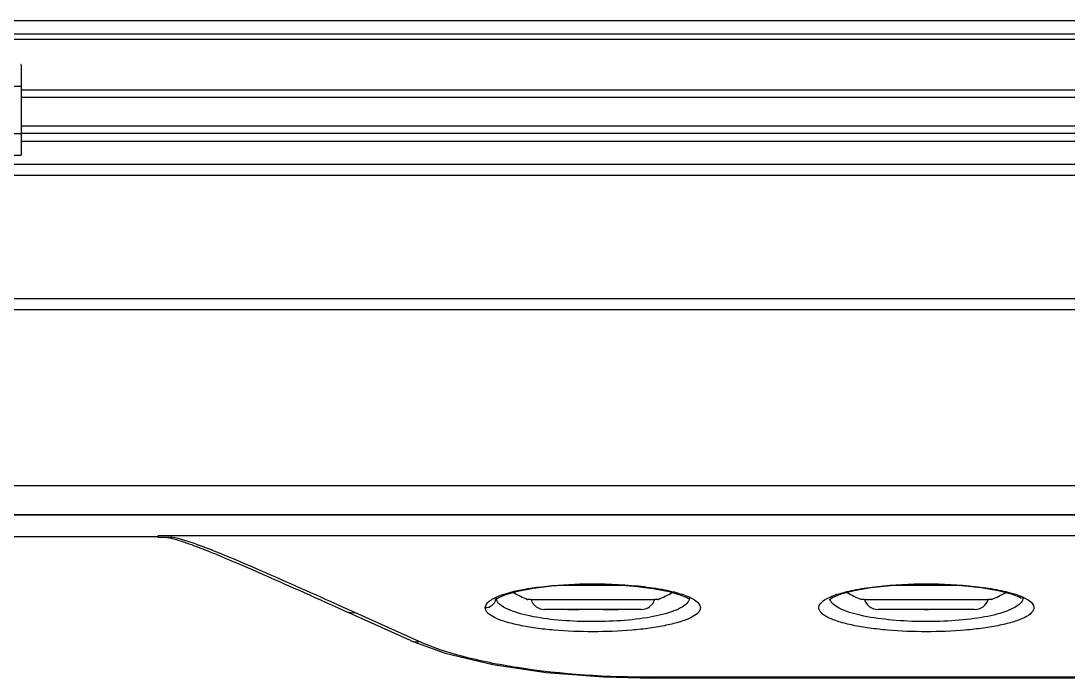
# Model space of a CAD drawing. Header units: millimetres. Extents: x -1686 to 4120, y -1850 to 2563.
# Drawn here: x 102.5 to 246.9, y -1811.9 to -1721.4 of the extents above; entities that cross this region are included whole.
import ezdxf

# ---------------------------------------------------------------- set-up
doc = ezdxf.new("R2010")
doc.units = ezdxf.units.MM
doc.header["$LTSCALE"] = 65.395
doc.layers.get('0').update_dxf_attribs({"linetype": 'CONTINUOUS'})
doc.layers.add('GEOM', color=7, linetype='CONTINUOUS')

msp = doc.modelspace()

# ---------------------------------------------------------------- linework, layer by layer
at = {"linetype": 'Continuous'}
for p, q in [((62.98, -1723.84), (787.78, -1723.84)), ((47.69, -1741.1), (805.88, -1741.1)), ((47.78, -1742.6), (805.78, -1742.6)), ((47.78, -1759.6), (805.78, -1759.6)), ((47.78, -1761.1), (805.78, -1761.1)), ((805.28, -1785.4), (48.28, -1785.4)), ((805.28, -1789.4), (48.28, -1789.4)), ((186.11, -1799.15), (176.65, -1799.15)), ((232.3, -1799.15), (222.43, -1799.15)), ((172.38, -1801.07), (172.41, -1801.07)), ((190.35, -1801.07), (190.38, -1801.07)), ((218.38, -1801.07), (218.41, -1801.07)), ((236.35, -1801.07), (236.38, -1801.07)), ((188.03, -1802.45), (174.73, -1802.45)), ((234.03, -1802.45), (220.73, -1802.45))]:
    msp.add_line(p, q, dxfattribs=at)
for centre, radius, start, end in [((180.19, -1782.65), 20, 240.7633, 247.0218), ((182.57, -1782.65), 20, 292.9782, 299.254), ((226.19, -1782.65), 20, 240.7791, 247.0218), ((228.57, -1782.65), 20, 292.9782, 299.2236), ((173.38, -1854.94), 53.88, 90.5814, 91.0378), ((174.73, -1800.45), 2, 197.8768, 270), ((188.03, -1800.45), 2, 270, 342.1233), ((189.21, -1866.7), 65.65, 89.0031, 89.3778), ((219.38, -1854.94), 53.88, 90.5814, 91.0378), ((220.73, -1800.45), 2, 197.8768, 270), ((234.03, -1800.45), 2, 270, 342.1233), ((235.21, -1866.7), 65.65, 89.0031, 89.3778)]:
    msp.add_arc(centre, radius, start, end, dxfattribs=at)
for points in [[(172.84, -1801.06), (173.34, -1801.05), (174.55, -1801.05), (177.4, -1801.06), (181.38, -1801.07), (185.36, -1801.06), (188.21, -1801.05), (189.42, -1801.05), (189.92, -1801.06)], [(218.84, -1801.06), (219.34, -1801.05), (220.55, -1801.05), (223.4, -1801.06), (227.38, -1801.07), (231.36, -1801.06), (234.21, -1801.05), (235.42, -1801.05), (235.92, -1801.06)]]:
    msp.add_open_spline(points, degree=3, knots=[0, 0, 0, 0, 0.088531, 0.212156, 0.499999, 0.787842, 0.911468, 1, 1, 1, 1], dxfattribs=at)
at = {"layer": 'GEOM', "linetype": 'Continuous'}
for p, q in [((853.88, -1721.35), (35.08, -1721.35)), ((853.88, -1723.15), (35.08, -1723.15)), ((102.53, -1727.45), (102.53, -1739.85)), ((70.18, -1730.35), (102.53, -1730.35)), ((102.53, -1730.85), (768.32, -1730.85)), ((102.53, -1731.85), (768.32, -1731.85)), ((768.32, -1735.85), (102.53, -1735.85)), ((70.68, -1736.85), (102.53, -1736.85)), ((768.32, -1736.85), (102.53, -1736.85)), ((768.32, -1737.95), (102.53, -1737.95)), ((70.79, -1739.85), (102.53, -1739.85)), ((806.39, -1789.44), (47.17, -1789.44)), ((121.38, -1792.42), (-2.08, -1792.42)), ((729.38, -1792.31), (121.38, -1792.31)), ((121.38, -1792.31), (121.38, -1792.47)), ((121.38, -1792.47), (123.29, -1792.47)), ((129.83, -1795.01), (130.25, -1795.19)), ((130.25, -1795.19), (130.68, -1795.36)), ((130.68, -1795.36), (131.11, -1795.55)), ((131.11, -1795.55), (131.55, -1795.73)), ((131.55, -1795.73), (131.99, -1795.92)), ((131.99, -1795.92), (132.44, -1796.11)), ((132.44, -1796.11), (132.89, -1796.3)), ((132.89, -1796.3), (133.35, -1796.5)), ((133.35, -1796.5), (133.82, -1796.71)), ((133.82, -1796.71), (134.3, -1796.91)), ((134.3, -1796.91), (134.79, -1797.13)), ((134.79, -1797.13), (135.3, -1797.35)), ((135.3, -1797.35), (135.83, -1797.58)), ((135.83, -1797.58), (136.38, -1797.82)), ((136.38, -1797.82), (136.95, -1798.07)), ((136.95, -1798.07), (137.55, -1798.34)), ((137.55, -1798.34), (138.17, -1798.61)), ((138.17, -1798.61), (138.81, -1798.89)), ((138.81, -1798.89), (139.47, -1799.19)), ((139.47, -1799.19), (140.15, -1799.49)), ((140.15, -1799.49), (140.85, -1799.8)), ((180.33, -1798.91), (180.36, -1798.97)), ((227.39, -1798.96), (227.39, -1798.91)), ((140.85, -1799.8), (141.56, -1800.12)), ((141.56, -1800.12), (142.29, -1800.44)), ((142.29, -1800.44), (143.04, -1800.78)), ((143.04, -1800.78), (143.81, -1801.12)), ((143.81, -1801.12), (144.6, -1801.48)), ((144.6, -1801.48), (145.41, -1801.85)), ((145.41, -1801.85), (146.26, -1802.23)), ((146.26, -1802.23), (147.33, -1802.71)), ((148.57, -1802.87), (146.57, -1801.97)), ((156.21, -1806.72), (147.33, -1802.71)), ((157.44, -1806.88), (148.57, -1802.87)), ((177.89, -1802.45), (179.5, -1802.45)), ((179.89, -1802.45), (179.89, -1802.45)), ((181.96, -1802.45), (180.56, -1802.45)), ((182.82, -1802.45), (184.87, -1802.45)), ((227.03, -1802.45), (227.73, -1802.45)), ((268.27, -1811.79), (189.6, -1811.79)), ((189.6, -1811.89), (189.6, -1811.79)), ((268.27, -1811.89), (189.6, -1811.89))]:
    msp.add_line(p, q, dxfattribs=at)
for points in [[(122.44, -1792.47), (122.5, -1792.48), (122.68, -1792.51), (122.86, -1792.55), (123.04, -1792.58), (123.22, -1792.63), (123.4, -1792.67)], [(123.4, -1792.67), (123.58, -1792.72), (123.77, -1792.77), (123.95, -1792.82), (124.14, -1792.88)], [(124.14, -1792.88), (124.32, -1792.94), (124.51, -1792.99), (124.69, -1793.05), (124.88, -1793.12), (125.07, -1793.18), (125.26, -1793.24)], [(125.26, -1793.24), (125.45, -1793.31), (125.64, -1793.38), (125.83, -1793.45), (126.03, -1793.51), (126.22, -1793.59), (126.41, -1793.66), (126.61, -1793.73), (126.8, -1793.8), (127, -1793.88), (127.19, -1793.95), (127.39, -1794.03), (127.59, -1794.11), (127.79, -1794.18), (127.99, -1794.26), (128.19, -1794.34), (128.39, -1794.42), (128.59, -1794.51), (128.8, -1794.59), (129, -1794.67), (129.21, -1794.75), (129.41, -1794.84), (129.62, -1794.92), (129.83, -1795.01)], [(168.33, -1800.84), (169.38, -1800.39), (171.02, -1799.93), (173.16, -1799.53), (175.72, -1799.21), (178.61, -1799.02), (180.36, -1798.97)], [(180.36, -1798.97), (181.93, -1798.96), (184.85, -1799.05), (187.54, -1799.26), (189.92, -1799.58), (191.91, -1799.97), (193.44, -1800.41), (194.43, -1800.84), (194.59, -1800.94)], [(213.96, -1801.11), (213.96, -1801.1), (214.44, -1800.79), (215.61, -1800.31), (217.4, -1799.84), (219.71, -1799.44), (222.45, -1799.15), (225.5, -1798.98), (227.39, -1798.96)], [(227.39, -1798.96), (229.16, -1798.98), (232.21, -1799.14), (234.95, -1799.43), (237.27, -1799.83), (239.07, -1800.29), (240.27, -1800.76), (240.5, -1800.89)], [(167.96, -1801.1), (167.95, -1801.1), (168.33, -1800.84)], [(156.2, -1806.71), (161.01, -1808.47), (167.58, -1810.02), (174.94, -1811.11), (182.83, -1811.73), (189.6, -1811.89)]]:
    msp.add_lwpolyline(points, dxfattribs=at)
for centre, radius, start, end in [((189.57, -1812.82), 13.12, 70.6453, 72.2125), ((219.16, -1812.69), 12.99, 107.7743, 109.4199), ((235.59, -1812.73), 13.03, 70.6446, 72.2225), ((157.06, -1804.82), 2.09, 245.6808, 251.6431)]:
    msp.add_arc(centre, radius, start, end, dxfattribs=at)
for points, knots in [([(102.53, -1727.45), (102.53, -1727.44), (102.53, -1727.41), (102.52, -1727.38), (102.5, -1727.35), (102.48, -1727.35), (102.47, -1727.35)], [0, 0, 0, 0, 0.336659, 0.591295, 0.793742, 1, 1, 1, 1]), ([(146.57, -1801.97), (144.75, -1801.16), (141.1, -1799.52), (135.55, -1797.07), (130.81, -1795.04), (126.73, -1793.45), (124.51, -1792.7), (123.29, -1792.47)], [0, 0, 0, 0, 0.237425, 0.477061, 0.722444, 0.851748, 1, 1, 1, 1]), ([(169.31, -1800.28), (170.92, -1799.78), (174.62, -1799.17), (178.33, -1798.95), (180.35, -1798.91)], [0, 0, 0, 0, 0.45447, 1, 1, 1, 1]), ([(180.35, -1798.91), (182.78, -1798.88), (186.31, -1799), (190.72, -1799.59), (192.7, -1800.04), (193.58, -1800.33)], [0, 0, 0, 0, 0.545549, 0.791926, 1, 1, 1, 1]), ([(215.2, -1800.32), (216.01, -1800.06), (217.82, -1799.64), (221.88, -1799.06), (225.13, -1798.91), (227.37, -1798.91)], [0, 0, 0, 0, 0.208309, 0.453478, 1, 1, 1, 1]), ([(227.37, -1798.91), (229.61, -1798.91), (232.87, -1799.06), (236.93, -1799.64), (238.75, -1800.06), (239.56, -1800.32)], [0, 0, 0, 0, 0.546518, 0.791704, 1, 1, 1, 1]), ([(166.55, -1802.18), (166.56, -1801.84), (167, -1801.32), (167.76, -1800.87), (168.28, -1800.65), (168.57, -1800.54)], [0, 0, 0, 0, 0.375702, 0.654693, 1, 1, 1, 1]), ([(193.92, -1800.44), (194.25, -1800.55), (194.83, -1800.79), (195.68, -1801.26), (196.2, -1801.81), (196.21, -1802.18)], [0, 0, 0, 0, 0.348911, 0.630015, 1, 1, 1, 1]), ([(194.71, -1800.78), (194.71, -1800.85), (194.68, -1801.17), (194.5, -1801.45), (194.33, -1801.63)], [0, 0, 0, 0, 0.226924, 1, 1, 1, 1]), ([(212.55, -1802.18), (212.56, -1801.81), (213.08, -1801.26), (213.93, -1800.79), (214.52, -1800.56), (214.84, -1800.44)], [0, 0, 0, 0, 0.371204, 0.651972, 1, 1, 1, 1]), ([(239.9, -1800.44), (240.23, -1800.55), (240.82, -1800.79), (241.67, -1801.26), (242.2, -1801.81), (242.21, -1802.18)], [0, 0, 0, 0, 0.348196, 0.62906, 1, 1, 1, 1]), ([(240.71, -1800.78), (240.71, -1800.85), (240.69, -1801.14), (240.53, -1801.4), (240.38, -1801.56)], [0, 0, 0, 0, 0.230084, 1, 1, 1, 1]), ([(196.21, -1802.18), (196.23, -1802.8), (194.98, -1803.62), (193.37, -1804.19), (191.41, -1804.68), (189.18, -1805.05), (185.8, -1805.42), (181.38, -1805.58), (176.96, -1805.42), (173.58, -1805.05), (171.35, -1804.68), (169.39, -1804.19), (167.78, -1803.62), (166.53, -1802.8), (166.55, -1802.18)], [0, 0, 0, 0, 0.059091, 0.110614, 0.174674, 0.248219, 0.328606, 0.499996, 0.671393, 0.751781, 0.825316, 0.889386, 0.940918, 1, 1, 1, 1]), ([(166.55, -1802.18), (166.87, -1802.18), (167.52, -1801.98), (167.91, -1801.41), (168, -1801.11)], [0, 0, 0, 0, 0.504941, 1, 1, 1, 1]), ([(194.33, -1801.63), (194.09, -1801.88), (193.41, -1802.32), (191.59, -1803.05), (188.64, -1803.68), (184.65, -1804.09), (180.36, -1804.16), (176.16, -1803.94), (172.92, -1803.45), (170.67, -1802.84), (169.23, -1802.28), (168.2, -1801.59), (168.07, -1801.01)], [0, 0, 0, 0, 0.037771, 0.087263, 0.214332, 0.365269, 0.525613, 0.68319, 0.824785, 0.884969, 0.935118, 1, 1, 1, 1]), ([(242.21, -1802.18), (242.22, -1802.44), (241.85, -1803.05), (240.83, -1803.64), (239.34, -1804.2), (237.42, -1804.67), (235.17, -1805.04), (231.8, -1805.41), (227.38, -1805.59), (222.96, -1805.41), (219.58, -1805.04), (217.34, -1804.67), (215.42, -1804.2), (213.93, -1803.64), (212.91, -1803.05), (212.54, -1802.44), (212.55, -1802.18)], [0, 0, 0, 0, 0.024385, 0.061181, 0.112301, 0.175918, 0.249271, 0.329355, 0.499995, 0.670642, 0.750727, 0.824068, 0.887689, 0.938819, 0.975612, 1, 1, 1, 1]), ([(240.38, -1801.56), (240.15, -1801.81), (239.49, -1802.26), (237.71, -1803.02), (234.78, -1803.65), (230.8, -1804.07), (226.49, -1804.17), (222.27, -1803.93), (218.54, -1803.39), (215.93, -1802.64), (214.53, -1801.79), (214.14, -1801.28), (214.07, -1801.03)], [0, 0, 0, 0, 0.036729, 0.085065, 0.210874, 0.361486, 0.521954, 0.67996, 0.8225, 0.933084, 0.971947, 1, 1, 1, 1]), ([(189.6, -1811.79), (183.37, -1811.79), (174.51, -1811.25), (163.81, -1809.16), (159.33, -1807.73), (157.44, -1806.88)], [0, 0, 0, 0, 0.570985, 0.810008, 1, 1, 1, 1])]:
    msp.add_open_spline(points, degree=3, knots=knots, dxfattribs=at)
for points in [[(168, -1801.11), (168.02, -1801.01), (168.04, -1800.91), (168.05, -1800.8)], [(168.57, -1800.54), (168.82, -1800.44), (169.06, -1800.36), (169.31, -1800.28)], [(147.33, -1802.71), (147.71, -1802.88), (148.16, -1802.93), (148.57, -1802.87)], [(156.41, -1806.8), (156.74, -1806.9), (157.1, -1806.93), (157.44, -1806.88)]]:
    msp.add_open_spline(points, degree=3, dxfattribs=at)

doc.saveas('drawing.dxf')
